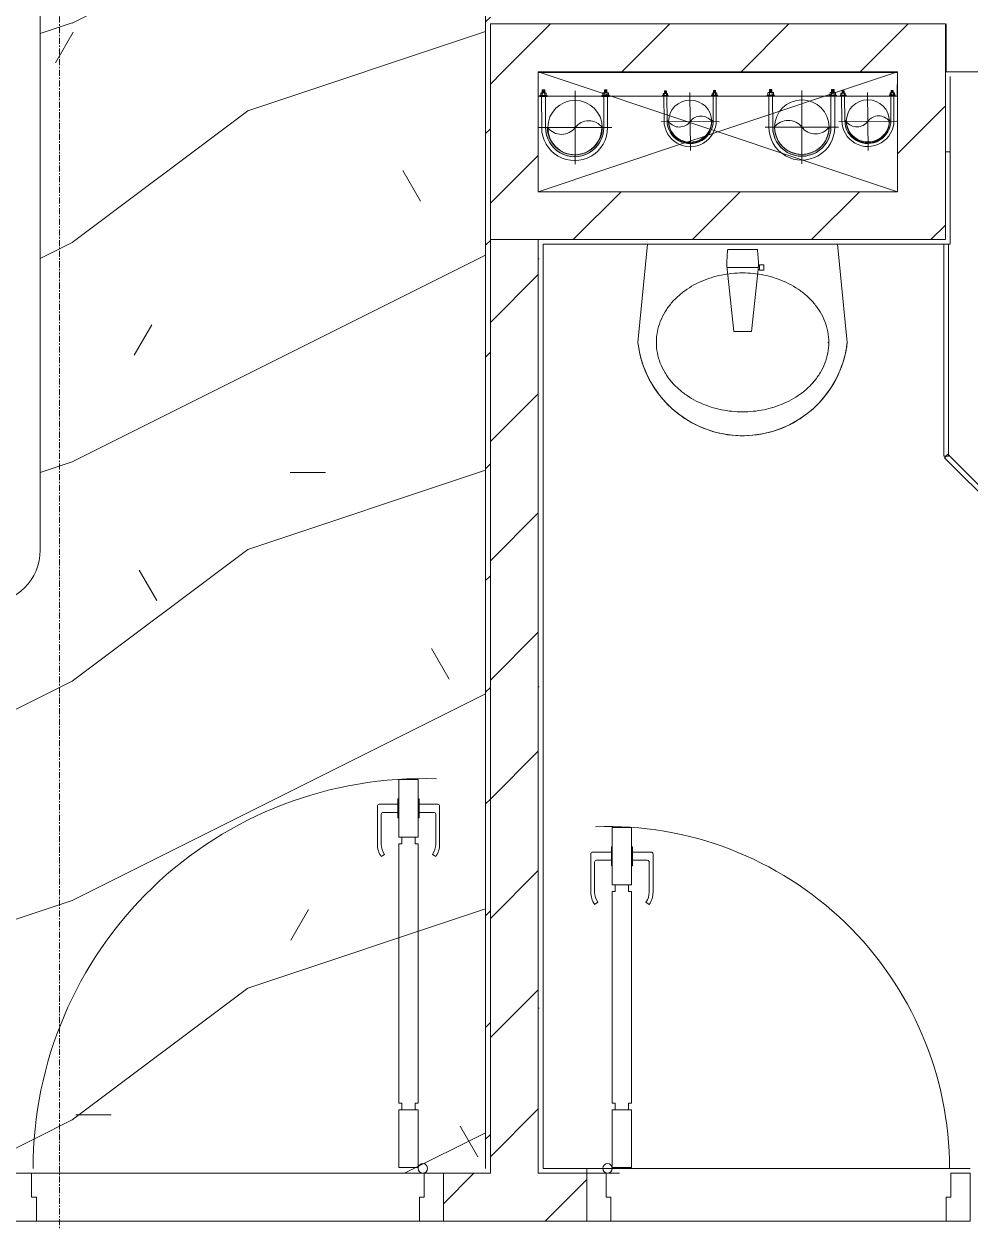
# Model space of a CAD drawing. Header units: millimetres. Extents: x 5357 to 259384, y -16348 to 109893.
# Drawn here: x 54879 to 56854, y 28837 to 31337 of the extents above; entities that cross this region are included whole.
import ezdxf

# ---------------------------------------------------------------- set-up
doc = ezdxf.new("R2010")
doc.units = ezdxf.units.MM
doc.linetypes.add('Grid Line', pattern=[22.225, 12.7, -3.175, 3.175, -3.175])
doc.linetypes.add('IMPORT-CENTER _3_', pattern=[10.16, 6.35, -1.27, 1.27, -1.27])
for name, color, linetype, lineweight in [('0-1', 7, 'Continuous', 5), ('0-2', 53, 'Continuous', 9), ('A-DETL-GENF-1', 53, 'Continuous', 9), ('A-DOOR-1', 254, 'Continuous', 9), ('A-DOOR-2', 53, 'Continuous', 9), ('A-FLOR-1', 53, 'Continuous', 9), ('A-FLOR-PATT-1', 10, 'Continuous', 9), ('A-GLAZ-CURT-1', 254, 'Continuous', 9), ('A-GLAZ-CURT-2', 53, 'Continuous', 9), ('A-WALL-1', 9, 'Continuous', 18), ('A-WALL-2', 53, 'Continuous', 9), ('A-WALL-3', 113, 'Continuous', 18), ('A-WALL-PATT', 111, 'Continuous', 9), ('A-WALL-PATT-1', 10, 'Continuous', 9), ('A-WALL-PATT-2', 53, 'Continuous', 9), ('G-IMPT', 8, 'Continuous', 9), ('G-IMPT-2', 8, 'IMPORT-CENTER _3_', 9), ('I-FURN-1', 254, 'Continuous', 9), ('I-WALL-1', 9, 'Continuous', 18), ('I-WALL-2', 53, 'Continuous', 9), ('M-EQPM', 50, 'Continuous', 9), ('P-SANR-FIXT-1', 254, 'Continuous', 9), ('P-SANR-FIXT-2', 53, 'Continuous', 9), ('P-SANR-FIXT-3', 221, 'Continuous', 9), ('S-GRID-1', 1, 'Grid Line', 9)]:
    doc.layers.add(name, color=color, linetype=linetype, lineweight=lineweight)
pattern_1 = [(45, (0, 0), (-124.4508, 124.4508), [])]
pattern_2 = [(0, (0, 0), (894.08, 223.52), [73.762, -596.798, 73.762, -596.798, -3576.32]), (0, (0, 0), (894.08, 223.52), [-1341.12, 73.762, -1267.358, 73.762, -596.798, -1564.64]), (0, (0, 0), (894.08, 223.52), [-3352.8, 73.762, -373.278, 73.762, -1043.838]), (120, (335.28, 111.76), (-640.614, 662.536), [73.762, -596.798, 73.762, -4173.118]), (120, (335.28, 111.76), (-640.614, 662.536), [-744.322, -596.798, 73.762, -1267.358, -2235.2]), (120, (335.28, 111.76), (-640.614, 662.536), [-2682.24, 73.762, -596.798, 73.762, -1490.878]), (120, (335.28, 111.76), (-640.614, 662.536), [-3426.562, -373.278, 73.762, -1043.838]), (240, (447.04, 558.8), (-253.466, -886.056), [73.762, -596.798, 73.762, -4173.118]), (240, (447.04, 558.8), (-253.466, -886.056), [-744.322, -596.798, 73.762, -1267.358, -2235.2]), (240, (447.04, 558.8), (-253.466, -886.056), [-2682.24, 73.762, -596.798, 73.762, -1490.878]), (240, (447.04, 558.8), (-253.466, -886.056), [-3426.562, -373.278, 73.762, -1043.838])]

# ---------------------------------------------------------------- blocks, each defined once
blk = doc.blocks.new('DOOR_CW_01 CANH MO-PANEL KINH - DIW_01-900x2200-CỬA GỖ VÂN LAMINATE-553375-TKCS_MB CẢNH QUAN CÂY XANH')
at = {"layer": 'A-DETL-GENF-1'}
for p, q in [((-397, -182), (-397, -62)), ((-397, -62), (-357, -62)), ((-357, -62), (-357, -182)), ((-357, -182), (-397, -182)), ((-397, -196), (-391, -196)), ((-397, -738), (-397, -196)), ((-391, -196), (-391, -182)), ((-391, -182), (-363, -182)), ((-363, -182), (-363, -196)), ((-357, -196), (-363, -196)), ((-357, -196), (-357, -738)), ((-433.9, -711.2), (-427.3, -715.8)), ((-320.1, -711.2), (-326.7, -715.8)), ((-442, -737), (-442, -816.5)), ((-434, -799.5), (-434, -737)), ((-397, -738), (-391, -738)), ((-391, -752), (-391, -738)), ((-357, -738), (-363, -738)), ((-363, -738), (-363, -752)), ((-320, -799.5), (-320, -737)), ((-312, -737), (-312, -816.5)), ((-357, -752), (-397, -752)), ((-397, -752), (-397, -872)), ((-363, -752), (-391, -752)), ((-357, -872), (-357, -752)), ((-399, -792.2), (-399, -831.8)), ((-397, -792.2), (-399, -792.2)), ((-397, -792.2), (-397, -831.8)), ((-357, -792.2), (-357, -831.8)), ((-357, -792.2), (-355, -792.2)), ((-355, -792.2), (-355, -831.8)), ((-399, -820.5), (-438, -820.5)), ((-399, -803.5), (-430, -803.5)), ((-355, -803.5), (-324, -803.5)), ((-355, -820.5), (-316, -820.5)), ((-399, -831.8), (-397, -831.8)), ((-355, -831.8), (-357, -831.8)), ((-397, -872), (-357, -872))]:
    blk.add_line(p, q, dxfattribs=at)
blk.add_circle((-407, -60), 10, dxfattribs=at)
for centre, radius, start, end in [((-407, -60), 814, 268, 0), ((-397, -737), 45, 145, 180), ((-397, -737), 37, 145, 180), ((-357, -737), 37, 0, 35), ((-357, -737), 45, 360, 35), ((-430, -799.5), 4, 180, 270), ((-324, -799.5), 4, 270, 0), ((-438, -816.5), 4, 180, 270), ((-316, -816.5), 4, 270, 0)]:
    blk.add_arc(centre, radius, start, end, dxfattribs=at)
at = {"layer": 'A-DOOR-2'}
for p, q in [((-450, -50), (-450, 50)), ((-450, 50), (-400, 50)), ((-400, 50), (-400, 0)), ((400, 0), (400, 50)), ((400, 50), (450, 50)), ((450, 50), (450, -50)), ((-410, 0), (-410, -50)), ((-400, 0), (-410, 0)), ((410, 0), (400, 0)), ((410, -50), (410, 0)), ((-410, -50), (-450, -50)), ((-407, -50), (-382, -50)), ((450, -50), (410, -50))]:
    blk.add_line(p, q, dxfattribs=at)
blk = doc.blocks.new('DOOR_CW_01 CANH MO-PANEL KINH - DIG_02-800x2200-CỬA NHÔM KÍNH-400864-TKCS_MB CẢNH QUAN CÂY XANH')
at = {"layer": 'A-DETL-GENF-1'}
for p, q in [((-347, 772), (-307, 772)), ((-347, 652), (-347, 772)), ((-307, 772), (-307, 652)), ((-349, 731.8), (-347, 731.8)), ((-349, 692.2), (-349, 731.8)), ((-347, 692.2), (-347, 731.8)), ((-307, 692.2), (-307, 731.8)), ((-305, 731.8), (-307, 731.8)), ((-305, 692.2), (-305, 731.8)), ((-392, 637), (-392, 716.5)), ((-349, 720.5), (-388, 720.5)), ((-349, 703.5), (-380, 703.5)), ((-305, 720.5), (-266, 720.5)), ((-305, 703.5), (-274, 703.5)), ((-262, 637), (-262, 716.5)), ((-384, 699.5), (-384, 637)), ((-347, 692.2), (-349, 692.2)), ((-307, 692.2), (-305, 692.2)), ((-270, 699.5), (-270, 637)), ((-307, 652), (-347, 652)), ((-313, 652), (-341, 652)), ((-341, 652), (-341, 638)), ((-313, 638), (-313, 652)), ((-347, 638), (-341, 638)), ((-347, 638), (-347, 196)), ((-307, 638), (-313, 638)), ((-307, 196), (-307, 638)), ((-383.9, 611.2), (-377.3, 615.8)), ((-270.1, 611.2), (-276.7, 615.8)), ((-347, 196), (-341, 196)), ((-307, 182), (-347, 182)), ((-347, 182), (-347, 62)), ((-341, 196), (-341, 182)), ((-341, 182), (-313, 182)), ((-307, 196), (-313, 196)), ((-313, 182), (-313, 196)), ((-307, 62), (-307, 182)), ((-347, 62), (-307, 62))]:
    blk.add_line(p, q, dxfattribs=at)
blk.add_circle((-357, 60), 10, dxfattribs=at)
for centre, radius, start, end in [((-357, 60), 714, 360, 92), ((-388, 716.5), 4, 90, 180), ((-380, 699.5), 4, 90, 180), ((-274, 699.5), 4, 0, 90), ((-266, 716.5), 4, 0, 90), ((-347, 637), 45, 180, 215), ((-347, 637), 37, 180, 215), ((-307, 637), 37, 325, 0), ((-307, 637), 45, 325, 0)]:
    blk.add_arc(centre, radius, start, end, dxfattribs=at)
at = {"layer": 'A-DOOR-2'}
for p, q in [((-360, 50), (-400, 50)), ((-400, 50), (-400, -50)), ((-360, 0), (-360, 50)), ((-357, 50), (-332, 50)), ((400, 50), (360, 50)), ((360, 50), (360, 0)), ((400, -50), (400, 50)), ((-350, 0), (-360, 0)), ((-350, -50), (-350, 0)), ((360, 0), (350, 0)), ((350, 0), (350, -50)), ((-400, -50), (-350, -50)), ((350, -50), (400, -50))]:
    blk.add_line(p, q, dxfattribs=at)
blk = doc.blocks.new('GIUONG NGU-2TAB-1600x2000 - GIUONG NGU-2TAB-1600x2000-842839-TKCS_MB CẢNH QUAN CÂY XANH')
at = {"layer": 'I-FURN-1'}
for p, q in [((569.6, -2050), (1997.1, -2050)), ((1997.1, -2050), (569.6, -2050))]:
    blk.add_line(p, q, dxfattribs=at)
blk.add_arc((569.6, -1938.9), 111.1, 180, 270, dxfattribs=at)
blk.add_arc((569.6, -1938.9), 111.1, 180, 270, dxfattribs=at)
blk = doc.blocks.new('bonruatreo - Chậu rửa-348246-TKCS_MB CẢNH QUAN CÂY XANH')
at = {"layer": 'P-SANR-FIXT-2'}
for p, q in [((-218.6, 205), (-198.4, 0)), ((-177.8, 205), (-180.6, 205)), ((198.4, 0), (218.6, 205)), ((-198.4, 0), (198.4, 0)), ((165, 0), (-165, 0))]:
    blk.add_line(p, q, dxfattribs=at)
at = {"layer": 'P-SANR-FIXT-2', "flags": 128}
blk.add_lwpolyline([(-218.6, 205), (-217.4, 213.7), (-215.9, 222.4), (-214, 231), (-211.8, 239.5), (-209.3, 247.9), (-206.4, 256.2), (-203.2, 264.4), (-199.6, 272.5), (-195.8, 280.4), (-191.6, 288.1), (-187.1, 295.7), (-182.3, 303.1), (-177.3, 310.3), (-171.9, 317.3), (-166.3, 324.1), (-160.4, 330.6), (-154.2, 336.9), (-147.8, 342.9), (-141.2, 348.7), (-134.3, 354.2), (-127.3, 359.4), (-120, 364.4), (-112.5, 369), (-104.9, 373.4), (-97.1, 377.4), (-89.1, 381.2), (-81, 384.6), (-72.7, 387.6), (-64.4, 390.4), (-55.9, 392.8), (-47.3, 394.8), (-38.7, 396.6), (-30, 397.9), (-21.3, 399), (-12.5, 399.6), (-3.7, 400), (5.1, 399.9), (13.9, 399.6), (22.6, 398.8), (31.4, 397.8), (40.1, 396.3), (48.7, 394.5), (57.2, 392.4), (65.7, 390), (74, 387.2), (82.2, 384.1), (90.3, 380.6), (98.3, 376.8), (106.1, 372.7), (113.7, 368.3), (121.1, 363.6), (128.4, 358.7), (135.4, 353.4), (142.2, 347.8), (148.8, 342), (155.2, 335.9), (161.3, 329.6), (167.2, 323), (172.8, 316.2), (178.1, 309.2), (183.1, 302), (187.8, 294.6), (192.2, 287), (196.4, 279.2), (200.2, 271.3), (203.7, 263.2), (206.8, 255), (209.7, 246.6), (212.2, 238.2), (214.3, 229.7), (216.1, 221.1), (217.6, 212.4), (218.6, 205)], dxfattribs=at)
at = {"layer": 'P-SANR-FIXT-2'}
blk.add_arc((0, 180), 220, 6.525, 173.475, dxfattribs=at)
for points in [[(-180, 205), (-180, 212.4), (-178.6, 227.3), (-172.4, 248.8), (-162.5, 268.9), (-149.4, 287), (-133.8, 303), (-116.1, 316.6), (-96.9, 327.9), (-76.5, 336.8), (-55.2, 343.5), (-33.3, 347.9), (-11.2, 350.1), (11.1, 350.1), (33.3, 347.9), (55.2, 343.5), (76.5, 336.8), (96.9, 327.9), (116.1, 316.6), (133.8, 302.9), (149.5, 287), (162.5, 268.8), (172.4, 248.8), (178.6, 227.3), (180, 212.4), (180, 205)], [(180, 205), (180, 197.6), (178.6, 182.7), (172.4, 161.2), (162.5, 141.2), (149.5, 123), (133.8, 107.1), (116.1, 93.4), (96.9, 82.1), (76.5, 73.2), (55.2, 66.5), (33.3, 62.1), (11.1, 59.9), (-11.2, 59.9), (-33.3, 62.1), (-55.2, 66.5), (-76.5, 73.2), (-96.9, 82.1), (-116.1, 93.4), (-133.8, 107), (-149.4, 123), (-162.5, 141.1), (-172.4, 161.2), (-178.6, 182.7), (-180, 197.6), (-180, 205)]]:
    blk.add_open_spline(points, degree=3, dxfattribs=at)
at = {"layer": 'P-SANR-FIXT-3'}
for p, q in [((-18.5, 182.5), (-32.2, 52.9)), ((18.5, 182.5), (-18.5, 182.5)), ((33, 45.4), (18.5, 182.5)), ((-35.6, 54.2), (-44.7, 54.2)), ((-44.7, 54.2), (-44.7, 42.8)), ((-35.6, 52.9), (-35.6, 54.2)), ((-32.2, 52.9), (-35.6, 52.9)), ((-35.6, 44.2), (-35.6, 52.9)), ((-32.2, 52.9), (-33.1, 44.2)), ((-44.7, 42.8), (-35.6, 42.8)), ((-35.6, 42.8), (-35.6, 44.2)), ((-35.6, 44.2), (-33.1, 44.2)), ((-33, 37.3), (-31.4, 12.2)), ((32.7, 48.5), (-32.7, 48.5)), ((31.4, 12.2), (33, 37.3)), ((-30.2, 11), (30.2, 11))]:
    blk.add_line(p, q, dxfattribs=at)
for centre, radius, start, end in [((5.5, 41.4), 38.7, 175.8543, 186.034), ((-5.5, 41.4), 38.7, 353.966, 6.034), ((-30.1, 12.3), 1.3, 183.5997, 268.7722), ((30.1, 12.3), 1.3, 271.2278, 356.4003)]:
    blk.add_arc(centre, radius, start, end, dxfattribs=at)
blk = doc.blocks.new('System Panel - Glazed-579637-TKCS_MB CẢNH QUAN CÂY XANH')
at = {"layer": 'A-GLAZ-CURT-2'}
for p, q in [((352.2, 5), (-352.2, 5)), ((-352.2, 5), (-352.2, -5)), ((352.2, -5), (352.2, 5)), ((-352.2, -5), (352.2, -5))]:
    blk.add_line(p, q, dxfattribs=at)
blk = doc.blocks.new('System Panel - Glazed-919683-TKCS_MB CẢNH QUAN CÂY XANH')
at = {"layer": 'A-GLAZ-CURT-2'}
for p, q in [((221.2, 5), (-221.2, 5)), ((-221.2, 5), (-221.2, -5)), ((221.2, -5), (221.2, 5)), ((-221.2, -5), (221.2, -5))]:
    blk.add_line(p, q, dxfattribs=at)
blk = doc.blocks.new('NCV_TKTC_TANG 1_rvt-1-TKCS_MB CẢNH QUAN CÂY XANH')
at = {"layer": 'A-FLOR-PATT-1'}
h = blk.add_hatch(dxfattribs=at)
h.set_pattern_fill('FP_5', color=256, style=0, pattern_type=2)
h.set_pattern_definition([(0, (0, 0), (1788.16, 447.04), [73.762, -1267.358, 73.762, -1267.358, -7152.64]), (0, (0, 0), (1788.16, 447.04), [-2682.24, 73.762, -2608.478, 73.762, -1267.358, -3129.28]), (0, (0, 0), (1788.16, 447.04), [-6705.6, 73.762, -820.318, 73.762, -2161.438]), (120, (670.56, 223.5), (-1281.228, 1325.072), [73.762, -1267.358, 73.762, -8419.998]), (120, (670.56, 223.5), (-1281.228, 1325.072), [-1414.882, -1267.358, 73.762, -2608.478, -4470.4]), (120, (670.56, 223.5), (-1281.228, 1325.072), [-5364.48, 73.762, -1267.358, 73.762, -3055.518]), (120, (670.56, 223.5), (-1281.228, 1325.072), [-6779.362, -820.318, 73.762, -2161.438]), (240, (894.1, 1117.6), (-506.932, -1772.112), [73.762, -1267.358, 73.762, -8419.998]), (240, (894.1, 1117.6), (-506.932, -1772.112), [-1414.882, -1267.358, 73.762, -2608.478, -4470.4]), (240, (894.1, 1117.6), (-506.932, -1772.112), [-5364.48, 73.762, -1267.358, 73.762, -3055.518]), (240, (894.1, 1117.6), (-506.932, -1772.112), [-6779.362, -820.318, 73.762, -2161.438])])
h.paths.add_polyline_path([(52862.6, 28936.9), (55842.6, 28936.9), (55842.6, 32436.9), (55852.6, 32436.9), (55852.6, 33236.9), (55842.6, 33236.9), (55842.6, 33326.9), (54437.6, 33326.9), (54437.6, 32776.9), (52987.6, 32776.9), (52986.3, 32226.9), (53312.9, 32226.8), (53312.9, 31776.8), (54801.5, 31776.8), (54830.2, 31773), (54857, 31761.9), (54880, 31744.2), (54897.7, 31721.2), (54908.8, 31694.4), (54912.6, 31665.7), (54912.6, 30238.2), (54908.8, 30209.5), (54897.7, 30182.7), (54880, 30159.7), (54857, 30142), (54830.2, 30130.9), (54801.5, 30127.1), (53312.9, 30127.1), (53312.9, 29677.1), (52862.6, 29677.1), (52862.6, 28946.9)])
h = blk.add_hatch(dxfattribs=at)
h.set_pattern_fill('FP_4', color=256, style=0, pattern_type=2)
h.set_pattern_definition([(216.87, (366.52, 916.3), (2748.89673, 1832.6049), [458.15, -4123.35]), (206.565, (916.3, 641.4), (-916.3012, -916.2996), [1024.455, -1024.455]), (198.435, (916.3, 183.26), (-1832.5985, -916.302), [579.52, -2318.076])])
h.paths.add_polyline_path([(52862.6, 28936.9), (55842.6, 28936.9), (55842.6, 32436.9), (55852.6, 32436.9), (55852.6, 33236.9), (55842.6, 33236.9), (55842.6, 33326.9), (54437.6, 33326.9), (54437.6, 32776.9), (52987.6, 32776.9), (52986.3, 32226.9), (53312.9, 32226.8), (53312.9, 31776.8), (54801.5, 31776.8), (54830.2, 31773), (54857, 31761.9), (54880, 31744.2), (54897.7, 31721.2), (54908.8, 31694.4), (54912.6, 31665.7), (54912.6, 30238.2), (54908.8, 30209.5), (54897.7, 30182.7), (54880, 30159.7), (54857, 30142), (54830.2, 30130.9), (54801.5, 30127.1), (53312.9, 30127.1), (53312.9, 29677.1), (52862.6, 29677.1), (52862.6, 28946.9)])
at = {"layer": 'A-WALL-PATT-1'}
h = blk.add_hatch(dxfattribs=at)
h.set_pattern_fill('FP_2', color=256, style=0, pattern_type=2)
h.set_pattern_definition(pattern_1)
h.paths.add_polyline_path([(57652.6, 31236.9), (57652.6, 31336.9), (56804.6, 31336.9), (56804.6, 31236.9), (57405.8, 31236.9)])
h = blk.add_hatch(dxfattribs=at)
h.set_pattern_fill('FP_11', color=256, style=0, pattern_type=2)
h.set_pattern_definition(pattern_2)
h.paths.add_polyline_path([(56802.6, 30886.9), (56812.6, 30886.9), (56812.6, 31226.9), (56802.6, 31226.9), (56802.6, 30993.4)])
h = blk.add_hatch(dxfattribs=at)
h.set_pattern_fill('FP_2', color=256, style=0, pattern_type=2)
h.set_pattern_definition(pattern_1)
h.paths.add_polyline_path([(55952.6, 28936.9), (55952.6, 30886.9), (55852.6, 30886.9), (55852.6, 28936.9)])
h = blk.add_hatch(dxfattribs=at)
h.set_pattern_fill('FP_11', color=256, style=0, pattern_type=2)
h.set_pattern_definition(pattern_2)
h.paths.add_polyline_path([(55952.6, 28936.9), (55962.6, 28936.9), (55962.6, 30886.9), (55952.6, 30886.9), (55952.6, 29020.9)])
h = blk.add_hatch(dxfattribs=at)
h.set_pattern_fill('FP_2', color=256, style=0, pattern_type=2)
h.set_pattern_definition(pattern_1)
h.paths.add_polyline_path([(57652.6, 28836.9), (57652.6, 28936.9), (56854.2, 28936.9), (56854.2, 28836.9), (57405.8, 28836.9)])
h.paths.add_polyline_path([(54352.6, 28836.9), (54352.6, 28936.9), (52852.6, 28936.9), (52852.6, 28836.9), (53774.5, 28836.9)])
h.paths.add_polyline_path([(54552.6, 28836.9), (54854.6, 28836.9), (54854.6, 28936.9), (54552.6, 28936.9), (54552.6, 28861.8)])
h.paths.add_polyline_path([(55754.6, 28836.9), (56054.2, 28836.9), (56054.2, 28936.9), (55754.6, 28936.9), (55754.6, 28886.9)])
at = {"layer": 'A-WALL-PATT-2'}
h = blk.add_hatch(dxfattribs=at)
h.set_pattern_fill('FP_10', color=256, style=0, pattern_type=2)
h.set_pattern_definition([(45, (0, 0), (-116.6726, 116.6726), [])])
h.paths.add_polyline_path([(55842.6, 28936.9), (55852.6, 28936.9), (55852.6, 32436.9), (55842.6, 32436.9), (55842.6, 28946.9)])
h.paths.add_polyline_path([(55842.6, 33236.9), (55852.6, 33236.9), (55852.6, 33336.9), (55842.6, 33336.9), (55842.6, 33244.9)])
at = {"layer": 'A-FLOR-1'}
blk.add_line((54894.6, 28936.9), (55714.6, 28936.9), dxfattribs=at)
at = {"layer": 'A-WALL-1'}
for p, q in [((56804.6, 31336.9), (56804.6, 31236.9)), ((56804.6, 31236.9), (57652.6, 31236.9)), ((55852.6, 30886.9), (55852.6, 28936.9)), ((55952.6, 30886.9), (55852.6, 30886.9)), ((55952.6, 28936.9), (55952.6, 30886.9)), ((55852.6, 28936.9), (55842.6, 28936.9)), ((55962.6, 28936.9), (55952.6, 28936.9))]:
    blk.add_line(p, q, dxfattribs=at)
at = {"layer": 'A-WALL-2'}
for p, q in [((54894.6, 28936.9), (55714.6, 28936.9)), ((55842.6, 28936.9), (55754.6, 28936.9)), ((56054.2, 28936.9), (55962.6, 28936.9)), ((55962.6, 28936.9), (56054.2, 28936.9)), ((55704.6, 28836.9), (54904.6, 28836.9)), ((55754.6, 28836.9), (56054.2, 28836.9)), ((56804.2, 28836.9), (56104.2, 28836.9))]:
    blk.add_line(p, q, dxfattribs=at)
at = {"layer": 'I-WALL-1'}
for p, q in [((55842.6, 32436.9), (55842.6, 28946.9)), ((55852.6, 28936.9), (55852.6, 31336.9)), ((56802.6, 31226.9), (56802.6, 30886.9)), ((56812.6, 30886.9), (56812.6, 31226.9)), ((55952.6, 30886.9), (55952.6, 28936.9)), ((55962.6, 30886.9), (55952.6, 30886.9)), ((56802.6, 30886.9), (55962.6, 30886.9)), ((55962.6, 28946.9), (55962.6, 30876.9)), ((55962.6, 30876.9), (56180.8, 30876.9)), ((56577.6, 30876.9), (56812.6, 30876.9)), ((56812.6, 30876.9), (56812.6, 30886.9)), ((55842.6, 28936.9), (55852.6, 28936.9)), ((55952.6, 28936.9), (55962.6, 28936.9)), ((56054.2, 28946.9), (55962.6, 28946.9)), ((56054.2, 28936.9), (56054.2, 28946.9))]:
    blk.add_line(p, q, dxfattribs=at)
at = {"layer": 'I-WALL-2'}
blk.add_line((56054.2, 28946.9), (56854.2, 28946.9), dxfattribs=at)
at = {"layer": 'A-DOOR-1', "rotation": 180}
blk.add_blockref('DOOR_CW_01 CANH MO-PANEL KINH - DIW_01-900x2200-CỬA GỖ VÂN LAMINATE-553375-TKCS_MB CẢNH QUAN CÂY XANH', (55304.6, 28886.9), dxfattribs=at)
at = {"layer": 'A-DOOR-1'}
blk.add_blockref('DOOR_CW_01 CANH MO-PANEL KINH - DIG_02-800x2200-CỬA NHÔM KÍNH-400864-TKCS_MB CẢNH QUAN CÂY XANH', (56454.2, 28886.9), dxfattribs=at)
at = {"layer": 'A-GLAZ-CURT-1'}
for name, p, rotation in [('System Panel - Glazed-919683-TKCS_MB CẢNH QUAN CÂY XANH', (56804.2, 30655.8), 90), ('System Panel - Glazed-579637-TKCS_MB CẢNH QUAN CÂY XANH', (57053.2, 30185.6), 134.9999999999997)]:
    blk.add_blockref(name, p, dxfattribs=dict(at, rotation=rotation))
at = {"layer": 'I-FURN-1', "rotation": 90.00000000000065}
blk.add_blockref('GIUONG NGU-2TAB-1600x2000 - GIUONG NGU-2TAB-1600x2000-842839-TKCS_MB CẢNH QUAN CÂY XANH', (52862.6, 29668.6), dxfattribs=at)
at = {"layer": 'P-SANR-FIXT-1', "rotation": 180}
blk.add_blockref('bonruatreo - Chậu rửa-348246-TKCS_MB CẢNH QUAN CÂY XANH', (56379.2, 30876.9), dxfattribs=at)
blk = doc.blocks.new('TKTC_XREF_251221_MB TANG 1 - TKTC_XREF_260130_MB TANG 1_dwg_CUM U_DN100-4202115-TKCS_MB CẢNH QUAN CÂY XANH')
at = {"layer": 'G-IMPT'}
blk.add_hatch(color=256, dxfattribs=at).paths.add_polyline_path([(0, -61), (0, -57), (14.8, -55.1), (28.5, -49.4), (40.3, -40.3), (49.4, -28.5), (55.1, -14.8), (57, 0), (55.1, 14.8), (49.4, 28.5), (40.3, 40.3), (28.5, 49.4), (14.8, 55.1), (0, 57), (0, 61), (15.8, 58.9), (36.8, 48), (43.1, 43.1), (52.8, 30.5), (58.9, 15.8), (61, 0), (58.9, -15.8), (52.8, -30.5), (43.1, -43.1), (30.5, -52.8), (15.8, -58.9)])
for p, q in [((-79.1, 66.6), (-79.1, 63.4)), ((-76.6, 66.6), (-76.6, 63.4)), ((-74.6, 66.6), (-74.6, 63.4)), ((-72.7, 69.3), (-72.7, 60.7)), ((-66.9, 67.9), (-71.7, 67.9)), ((-65, 69), (0, 69)), ((-66.9, 62.1), (-71.7, 62.1)), ((-72.7, -60.7), (-72.7, -69.3)), ((-66.9, -62.1), (-71.7, -62.1)), ((-79.1, -63.4), (-79.1, -66.6)), ((-76.6, -63.4), (-76.6, -66.6)), ((-74.6, -63.4), (-74.6, -66.6)), ((-66.9, -67.9), (-71.7, -67.9)), ((-65, -69), (0, -69))]:
    blk.add_line(p, q, dxfattribs=at)
at = {"layer": 'G-IMPT', "flags": 128}
for points in [[(-72.7, 67.6), (-78.1, 67.6), (-78.1, 62.4), (-72.7, 62.4)], [(-71.7, 59.2), (-66.9, 59.2), (-66.9, 70.8), (-71.7, 70.8)], [(-66.9, 70.8), (-66.9, 72.7), (-65, 72.7), (-65, 57.3), (-66.9, 57.3), (-66.9, 59.2)], [(-65, 61), (0, 61), (0, 57)], [(-72.7, -62.4), (-78.1, -62.4), (-78.1, -67.6), (-72.7, -67.6)], [(-71.7, -70.8), (-66.9, -70.8), (-66.9, -59.2), (-71.7, -59.2)], [(-66.9, -59.2), (-66.9, -57.3), (-65, -57.3), (-65, -72.7), (-66.9, -72.7), (-66.9, -70.8)], [(-65, -61), (0, -61), (0, -57)]]:
    blk.add_lwpolyline(points, dxfattribs=at)
at = {"layer": 'G-IMPT'}
for centre, radius, start, end in [((-78.1, 66.6), 0.96, 90, 180), ((-78.1, 63.4), 0.96, 180, 270), ((-71.1, 69.3), 1.56, 112.6199, 247.3801), ((-67.9, 65), 4.8, 143.1301, 216.8699), ((0, 0), 69, 270, 90), ((-71.1, 60.7), 1.56, 112.6199, 247.3801), ((0, 0), 61, 270, 90), ((0, 0), 57, 270, 90), ((-78.1, -63.4), 0.96, 90, 180), ((-71.1, -60.7), 1.56, 112.6199, 247.3801), ((-67.9, -65), 4.8, 143.1301, 216.8699), ((-78.1, -66.6), 0.96, 180, 270), ((-71.1, -69.3), 1.56, 112.6199, 247.3801)]:
    blk.add_arc(centre, radius, start, end, dxfattribs=at)
blk = doc.blocks.new('TKTC_XREF_251221_MB TANG 1 - TKTC_XREF_260130_MB TANG 1_dwg_$cc-4202117-TKCS_MB CẢNH QUAN CÂY XANH')
at = {"layer": 'G-IMPT'}
blk.add_circle((0, 0), 0.5, dxfattribs=at)
for centre, radius, start, end in [((0, 0), 0.5, 90, 270), ((0.188, 0.25), 0.313, 126.8699, 233.1301), ((-0.188, -0.25), 0.313, 306.8699, 53.1301)]:
    blk.add_arc(centre, radius, start, end, dxfattribs=at)
at = {"layer": 'G-IMPT-2'}
for p, q in [((0, -0.673), (0, 0.673)), ((-0.673, 0), (0.673, 0))]:
    blk.add_line(p, q, dxfattribs=at)
blk = doc.blocks.new('TKTC_XREF_251221_MB TANG 1 - TKTC_XREF_260130_MB TANG 1_dwg_$cc-4202122-TKCS_MB CẢNH QUAN CÂY XANH')
at = {"layer": 'G-IMPT'}
blk.add_circle((0, 0), 0.5, dxfattribs=at)
for centre, radius, start, end in [((0, 0), 0.5, 90, 270), ((0.188, 0.25), 0.313, 126.8699, 233.1301), ((-0.188, -0.25), 0.313, 306.8699, 53.1301)]:
    blk.add_arc(centre, radius, start, end, dxfattribs=at)
at = {"layer": 'G-IMPT-2'}
for p, q in [((0, -0.673), (0, 0.673)), ((-0.673, 0), (0.673, 0))]:
    blk.add_line(p, q, dxfattribs=at)
blk = doc.blocks.new('TKTC_XREF_251221_MB TANG 1 - TKTC_XREF_260130_MB TANG 1_dwg_CUM U_DN100-4202112-TKCS_MB CẢNH QUAN CÂY XANH')
at = {"layer": 'G-IMPT'}
blk.add_hatch(color=256, dxfattribs=at).paths.add_polyline_path([(0, 61), (0, 57), (14.8, 55.1), (28.5, 49.4), (40.3, 40.3), (49.4, 28.5), (55.1, 14.8), (57, 0), (55.1, -14.8), (49.4, -28.5), (40.3, -40.3), (28.5, -49.4), (14.8, -55.1), (0, -57), (0, -61), (15.8, -58.9), (30.5, -52.8), (43.1, -43.1), (52.8, -30.5), (58.9, -15.8), (61, 0), (58.9, 15.8), (52.8, 30.5), (43.1, 43.1), (30.5, 52.8), (15.8, 58.9)])
for p, q in [((-79.1, 66.6), (-79.1, 63.4)), ((-76.6, 66.6), (-76.6, 63.4)), ((-74.6, 66.6), (-74.6, 63.4)), ((-72.7, 69.3), (-72.7, 60.7)), ((-66.9, 67.9), (-71.7, 67.9)), ((-66.9, 62.1), (-71.7, 62.1)), ((-65, 69), (0, 69)), ((-79.1, -63.4), (-79.1, -66.6)), ((-76.6, -63.4), (-76.6, -66.6)), ((-74.6, -63.4), (-74.6, -66.6)), ((-72.7, -60.7), (-72.7, -69.3)), ((-66.9, -62.1), (-71.7, -62.1)), ((-66.9, -67.9), (-71.7, -67.9)), ((-65, -69), (0, -69))]:
    blk.add_line(p, q, dxfattribs=at)
at = {"layer": 'G-IMPT', "flags": 128}
for points in [[(-72.7, 67.6), (-78.1, 67.6), (-78.1, 62.4), (-72.7, 62.4)], [(-71.7, 59.2), (-66.9, 59.2), (-66.9, 70.8), (-71.7, 70.8)], [(-66.9, 70.8), (-66.9, 72.7), (-65, 72.7), (-65, 57.3), (-66.9, 57.3), (-66.9, 59.2)], [(-65, 61), (0, 61), (0, 57)], [(-72.7, -62.4), (-78.1, -62.4), (-78.1, -67.6), (-72.7, -67.6)], [(-71.7, -70.8), (-66.9, -70.8), (-66.9, -59.2), (-71.7, -59.2)], [(-66.9, -59.2), (-66.9, -57.3), (-65, -57.3), (-65, -72.7), (-66.9, -72.7), (-66.9, -70.8)], [(-65, -61), (0, -61), (0, -57)]]:
    blk.add_lwpolyline(points, dxfattribs=at)
at = {"layer": 'G-IMPT'}
for centre, radius, start, end in [((-78.1, 66.6), 0.96, 90, 180), ((-78.1, 63.4), 0.96, 180, 270), ((-71.1, 69.3), 1.56, 112.6199, 247.3801), ((-67.9, 65), 4.8, 143.1301, 216.8699), ((-71.1, 60.7), 1.56, 112.6199, 247.3801), ((0, 0), 69, 270, 90), ((0, 0), 61, 270, 90), ((0, 0), 57, 270, 90), ((-78.1, -63.4), 0.96, 90, 180), ((-78.1, -66.6), 0.96, 180, 270), ((-71.1, -60.7), 1.56, 112.6199, 247.3801), ((-67.9, -65), 4.8, 143.1301, 216.8699), ((-71.1, -69.3), 1.56, 112.6199, 247.3801)]:
    blk.add_arc(centre, radius, start, end, dxfattribs=at)
blk = doc.blocks.new('TKTC_XREF_251221_MB TANG 1 - TKTC_XREF_260130_MB TANG 1_dwg_$cc-V298-TKCS_MB CẢNH QUAN CÂY XANH')
at = {"layer": 'G-IMPT'}
blk.add_circle((0, 0), 0.5, dxfattribs=at)
for centre, radius, start, end in [((0, 0), 0.5, 90, 270), ((0.188, 0.25), 0.313, 126.8699, 233.1301), ((-0.188, -0.25), 0.313, 306.8699, 53.1301)]:
    blk.add_arc(centre, radius, start, end, dxfattribs=at)
at = {"layer": 'G-IMPT-2'}
for p, q in [((0, -0.673), (0, 0.673)), ((-0.673, 0), (0.673, 0))]:
    blk.add_line(p, q, dxfattribs=at)
blk = doc.blocks.new('TKTC_XREF_251221_MB TANG 1 - TKTC_XREF_260130_MB TANG 1_dwg_$cc-4202118-TKCS_MB CẢNH QUAN CÂY XANH')
at = {"layer": 'G-IMPT'}
blk.add_circle((0, 0), 0.5, dxfattribs=at)
for centre, radius, start, end in [((0, 0), 0.5, 90, 270), ((0.188, 0.25), 0.313, 126.8699, 233.1301), ((-0.188, -0.25), 0.313, 306.8699, 53.1301)]:
    blk.add_arc(centre, radius, start, end, dxfattribs=at)
at = {"layer": 'G-IMPT-2'}
for p, q in [((0, -0.673), (0, 0.673)), ((-0.673, 0), (0.673, 0))]:
    blk.add_line(p, q, dxfattribs=at)
blk = doc.blocks.new('TKTC_XREF_251221_MB TANG 1 - TKTC_XREF_260130_MB TANG 1_dwg-4202109-TKCS_MB CẢNH QUAN CÂY XANH')
at = {"layer": 'G-IMPT'}
blk.add_line((-147199, -370111), (-146449.1, -370111), dxfattribs=at)
at = {"layer": 'G-IMPT', "flags": 128}
blk.add_lwpolyline([(-146449.1, -370110.2), (-146449.4, -370160.2), (-147199, -370160.2)], dxfattribs=at)
for name, p, xscale, yscale, zscale, rotation in [('TKTC_XREF_251221_MB TANG 1 - TKTC_XREF_260130_MB TANG 1_dwg_$cc-V298-TKCS_MB CẢNH QUAN CÂY XANH', (-147122.3, -370226.1), 113.7150000000092, 113.7150000000092, 113.7150000000092, 90.04476088158539), ('TKTC_XREF_251221_MB TANG 1 - TKTC_XREF_260130_MB TANG 1_dwg_CUM U_DN100-4202112-TKCS_MB CẢNH QUAN CÂY XANH', (-147123.2, -370226.1), 0.9975000000000005, 0.9975000000000005, 0.9975000000000005, 270.0467435561337), ('TKTC_XREF_251221_MB TANG 1 - TKTC_XREF_260130_MB TANG 1_dwg_CUM U_DN100-4202112-TKCS_MB CẢNH QUAN CÂY XANH', (-146648.8, -370225.2), 0.9974999999999966, 0.9974999999999966, 0.9974999999999966, 270.0467435564909), ('TKTC_XREF_251221_MB TANG 1 - TKTC_XREF_260130_MB TANG 1_dwg_$cc-4202118-TKCS_MB CẢNH QUAN CÂY XANH', (-146882, -370213.5), 90.00000000005132, 90.00000000005132, 90.00000000005132, 90.41977899777609), ('TKTC_XREF_251221_MB TANG 1 - TKTC_XREF_260130_MB TANG 1_dwg_$cc-4202117-TKCS_MB CẢNH QUAN CÂY XANH', (-146510.9, -370213.1), 90.00000000005132, 90.00000000005132, 90.00000000005132, 90.41977899777609)]:
    blk.add_blockref(name, p, dxfattribs=dict(xscale=xscale, yscale=yscale, zscale=zscale, rotation=rotation))
at = {"extrusion": (0, 0, -1)}
for name, p, xscale, yscale, zscale, rotation in [('TKTC_XREF_251221_MB TANG 1 - TKTC_XREF_260130_MB TANG 1_dwg_CUM U_DN100-4202115-TKCS_MB CẢNH QUAN CÂY XANH', (146882, -370211.6), 0.7894736842105256, 0.7894736842105256, -0.7894736842105254, 269.580221000629), ('TKTC_XREF_251221_MB TANG 1 - TKTC_XREF_260130_MB TANG 1_dwg_$cc-4202122-TKCS_MB CẢNH QUAN CÂY XANH', (146648.8, -370225.2), 113.7150000000092, 113.7150000000092, -113.7150000000092, 89.95325644590794), ('TKTC_XREF_251221_MB TANG 1 - TKTC_XREF_260130_MB TANG 1_dwg_CUM U_DN100-4202115-TKCS_MB CẢNH QUAN CÂY XANH', (146510.9, -370211.2), 0.7894736842105256, 0.7894736842105256, -0.7894736842105254, 269.580221000629)]:
    blk.add_blockref(name, p, dxfattribs=dict(at, xscale=xscale, yscale=yscale, zscale=zscale, rotation=rotation))
blk = doc.blocks.new('TKTC_XREF_251221_MB TANG 1 - TKTC_XREF_251221_MB TANG 1-2038492-TKCS_MB CẢNH QUAN CÂY XANH')
blk.add_blockref('TKTC_XREF_251221_MB TANG 1 - TKTC_XREF_260130_MB TANG 1_dwg-4202109-TKCS_MB CẢNH QUAN CÂY XANH', (169499.1, 384109.7))

msp = doc.modelspace()

# ---------------------------------------------------------------- hatches: boundary and pattern name
at = {"layer": 'A-WALL-PATT'}
h = msp.add_hatch(dxfattribs=at)
h.set_pattern_fill('FP_1', color=256, style=0, pattern_type=2)
h.set_pattern_definition(pattern_1)
h.paths.add_polyline_path([(56800.6, 31236.9), (56802.6, 31236.9), (56800.6, 31336.9), (55852.6, 31336.9), (55852.6, 31236.9), (56702.6, 31236.9)])
h = msp.add_hatch(dxfattribs=at)
h.set_pattern_fill('FP_1', color=256, style=0, pattern_type=2)
h.set_pattern_definition(pattern_1)
h.paths.add_polyline_path([(55952.6, 30886.5), (55952.6, 31236.9), (55852.6, 31236.9), (55852.6, 30886.5)])
h = msp.add_hatch(dxfattribs=at)
h.set_pattern_fill('FP_1', color=256, style=0, pattern_type=2)
h.set_pattern_definition(pattern_1)
h.paths.add_polyline_path([(56702.6, 30986.5), (56802.6, 30986.5), (56800.6, 31236.9), (56702.6, 31236.9), (56702.6, 30993.4)])
h = msp.add_hatch(dxfattribs=at)
h.set_pattern_fill('FP_1', color=256, style=0, pattern_type=2)
h.set_pattern_definition(pattern_1)
h.paths.add_polyline_path([(55952.6, 30886.5), (56802.6, 30886.5), (56800.6, 30986.5), (55952.6, 30986.5)])

# ---------------------------------------------------------------- linework, layer by layer
at = {"layer": '0-2'}
for p, q in [((55952.6, 31236.9), (56310.6, 31117.4)), ((56306.5, 31104.7), (56702.6, 31236.9)), ((56264.7, 31090.7), (56301.3, 31102.9)), ((56302, 31103.2), (56305.2, 31104.2)), ((56313.6, 31116.4), (56702.6, 30986.5)), ((55952.6, 30986.5), (56257.8, 31088.4)), ((56257.8, 31088.4), (56262.3, 31089.9))]:
    msp.add_line(p, q, dxfattribs=at)
at = {"layer": 'A-WALL-3'}
for p, q in [((56802.6, 31336.9), (55852.6, 31336.9)), ((55852.6, 31336.9), (55852.6, 30886.5)), ((56802.6, 30886.5), (56802.6, 31336.9)), ((55952.6, 31236.9), (56702.6, 31236.9)), ((55952.6, 30986.5), (55952.6, 31236.9)), ((56702.6, 31236.9), (56702.6, 30986.5)), ((56702.6, 30986.5), (55952.6, 30986.5)), ((55852.6, 30886.5), (56802.6, 30886.5))]:
    msp.add_line(p, q, dxfattribs=at)
at = {"layer": 'S-GRID-1'}
msp.add_line((54952.6, 20960.6), (54952.6, 80482.7), dxfattribs=at)

# ---------------------------------------------------------------- block references
at = {"layer": '0-1'}
msp.add_blockref('NCV_TKTC_TANG 1_rvt-1-TKCS_MB CẢNH QUAN CÂY XANH', (0, 0), dxfattribs=at)
at = {"layer": 'M-EQPM'}
msp.add_blockref('TKTC_XREF_251221_MB TANG 1 - TKTC_XREF_251221_MB TANG 1-2038492-TKCS_MB CẢNH QUAN CÂY XANH', (33652.6, 17236.9), dxfattribs=at)

doc.saveas('drawing.dxf')
